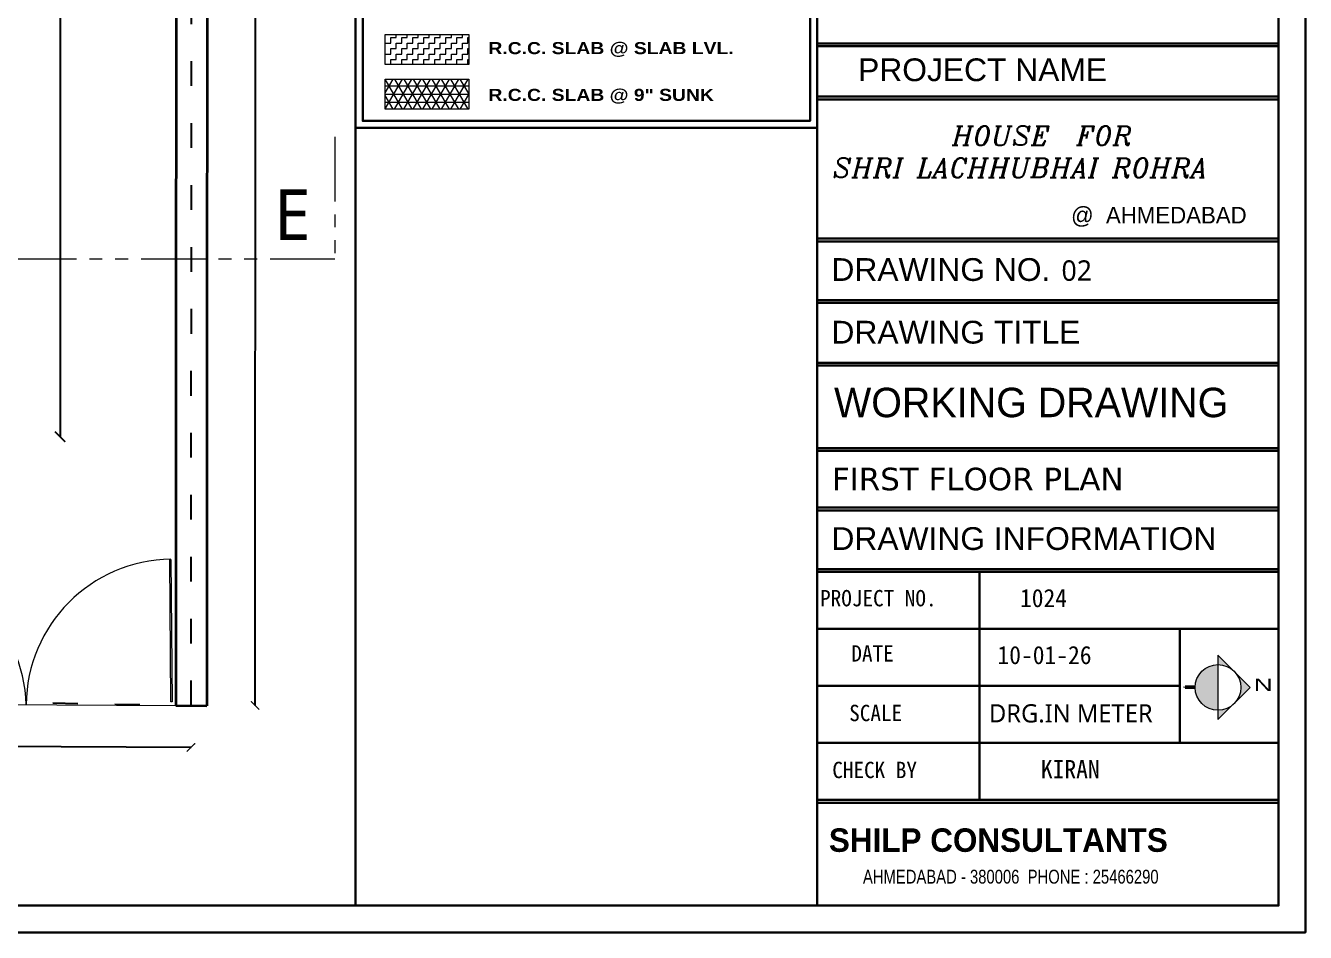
# Model space of a CAD drawing. Extents: x 2450 to 2649, y -7 to 131.
# Drawn here: x 2474.49 to 2486.88, y 77.87 to 86.65 of the extents above; entities that cross this region are included whole.
import ezdxf

# ---------------------------------------------------------------- set-up
doc = ezdxf.new("R2010")
doc.units = 0
doc.header["$MEASUREMENT"] = 0
doc.header["$PDMODE"] = 34
doc.linetypes.add('ACAD_ISO03W100', pattern=[30, 12, -18])
doc.linetypes.add('PHANTOM2', pattern=[1.25, 0.625, -0.125, 0.125, -0.125, 0.125, -0.125])
doc.layers.add('BAS LINE', color=130, linetype='Continuous')
for name, color, linetype, lineweight, true_color in [('DIM_1', 7, 'Continuous', 13, 0x000000), ('heatch-3', 7, 'Continuous', 9, 0xb28a62), ('SHEET', 7, 'Continuous', 30, 0x121212)]:
    doc.layers.add(name, color=color, linetype=linetype, lineweight=lineweight, true_color=true_color)
for name, color, linetype, lineweight in [('DOOR-WINDOW', 35, 'Continuous', 13), ('H-3', 185, 'Continuous', 0), ('NORTH', 1, 'Continuous', 15), ('PLOT', 230, 'Continuous', 35), ('SECTION LINE', 3, 'PHANTOM2', 5), ('TABLE', 25, 'Continuous', 20), ('TEXT', 7, 'Continuous', 13), ('TEXT(ROOM)', 240, 'Continuous', 15), ('TEXT(TITAL)', 213, 'Continuous', 5), ('TITLE-2', 143, 'Continuous', 9), ('WINDOW-LINE', 25, 'Continuous', 9)]:
    doc.layers.add(name, color=color, linetype=linetype, lineweight=lineweight)
doc.styles.add('AR', font='arial.ttf')
doc.styles.add('ARIAL', font='arial.ttf')
doc.styles.add('ARIAL BLACK (SECTION NAME)', font='ariblk.ttf', dxfattribs={"height": 0.5})
doc.styles.add('COMPLEX', font='complex.shx')
doc.styles.add('ROMANS', font='romans.shx', dxfattribs={"width": 0.8})
doc.styles.get("Standard").update_dxf_attribs({"font": 'malgunsl.ttf'})
doc.styles.add('style2', font='arial.ttf')
doc.dimstyles.new('2310', dxfattribs={"dimtxt": 0.19, "dimasz": 0.08, "dimexe": 0.18, "dimexo": 0.0625, "dimgap": 0.005, "dimtad": 0, "dimzin": 0, "dimdsep": 46, "dimtxsty": 'AR', "dimblk": 'ARCHTICK', "dimcen": 0.09, "dimse1": 1, "dimse2": 1, "dimaunit": 1, "dimadec": 4, "dimazin": 0, "dimtfac": 1, "dimtofl": 0, "dimtmove": 0, "dimatfit": 3, "dimfxl": 0.18, "dimtolj": 1, "dimtzin": 0, "dimarcsym": 0})
doc.dimstyles.new('R07', dxfattribs={"dimtxt": 0.19, "dimasz": 0.1, "dimexe": 0.18, "dimexo": 0.0625, "dimgap": 0.02, "dimtad": 1, "dimzin": 4, "dimdsep": 46, "dimtxsty": 'Standard', "dimblk": 'ARCHTICK', "dimcen": 0, "dimse1": 1, "dimse2": 1, "dimclrd": 256, "dimclre": 48, "dimclrt": 256, "dimadec": 0, "dimazin": 0, "dimtm": 1e-09, "dimtfac": 1, "dimtix": 1, "dimtmove": 1, "dimatfit": 3, "dimfxl": 0.18, "dimtolj": 1, "dimtzin": 0, "dimlwe": 15, "dimarcsym": 0})

# ---------------------------------------------------------------- blocks, each defined once
blk = doc.blocks.new('_ArchTick')
at = {"color": 0, "linetype": 'ByBlock', "const_width": 0.15}
blk.add_lwpolyline([(-0.5, -0.5), (0.5, 0.5)], dxfattribs=at)
blk = doc.blocks.new('*D3255')
at = {"layer": 'DEFPOINTS', "color": 0, "transparency": 16777216}
for p in [(2476.101, 100.599), (2476.094, 80.069), (2476.713, 80.069)]:
    blk.add_point(p, dxfattribs=at)
at = {"layer": 'DIM_1', "color": 0, "lineweight": -2, "transparency": 16777216}
for p, q in [((2476.72, 100.598), (2476.717, 92.326)), ((2476.713, 80.069), (2476.716, 91.085))]:
    blk.add_line(p, q, dxfattribs=at)
at = {"layer": 'DIM_1', "color": 0, "lineweight": -2, "transparency": 16777216, "xscale": 0.08, "yscale": 0.08, "zscale": 0.08}
for p, rotation in [((2476.72, 100.598), 89.98135342843399), ((2476.713, 80.069), 269.981353428434)]:
    blk.add_blockref('_ArchTick', p, dxfattribs=dict(at, rotation=rotation))
at = {"layer": 'DIM_1', "color": 0, "transparency": 16777216, "char_height": 0.19, "attachment_point": 5, "rotation": 89.9814, "style": 'AR'}
for s, insert in [('\\A1;[67\'-4 1/2"]', (2476.845, 91.706)), ('\\A1;20.53', (2476.615, 91.706))]:
    blk.add_mtext(s, dxfattribs=dict(at, insert=insert))
blk = doc.blocks.new('*D3256')
at = {"layer": 'DEFPOINTS', "color": 0, "transparency": 16777216}
for p in [(2452.146, 80.193), (2476.094, 80.069), (2452.144, 79.786)]:
    blk.add_point(p, dxfattribs=at)
at = {"layer": 'DIM_1', "color": 0, "lineweight": -2, "transparency": 16777216}
for p, q in [((2452.144, 79.786), (2463.719, 79.726)), ((2476.092, 79.662), (2464.517, 79.722))]:
    blk.add_line(p, q, dxfattribs=at)
at = {"layer": 'DIM_1', "color": 0, "lineweight": -2, "transparency": 16777216, "xscale": 0.08, "yscale": 0.08, "zscale": 0.08}
for p, rotation in [((2452.144, 79.786), 179.7026659752107), ((2476.092, 79.662), 359.7026659752107)]:
    blk.add_blockref('_ArchTick', p, dxfattribs=dict(at, rotation=rotation))
at = {"layer": 'DIM_1', "color": 0, "transparency": 16777216, "char_height": 0.19, "attachment_point": 5, "rotation": 359.7027, "style": 'AR'}
for s, insert in [('\\A1;23.95', (2464.118, 79.826)), ('\\A1;[78\'-7"]', (2464.117, 79.597))]:
    blk.add_mtext(s, dxfattribs=dict(at, insert=insert))
blk = doc.blocks.new('*D3835')
at = {"layer": 'DEFPOINTS', "color": 0, "transparency": 16777216}
for p in [(2473.05, 99.967), (2473.05, 82.672), (2474.824, 82.672)]:
    blk.add_point(p, dxfattribs=at)
at = {"layer": 'DIM_1', "lineweight": -2, "transparency": 16777216}
blk.add_line((2474.824, 99.967), (2474.824, 82.672), dxfattribs=at)
at = {"layer": 'DIM_1', "lineweight": -2, "transparency": 16777216, "xscale": 0.1, "yscale": 0.1, "zscale": 0.1}
for p, rotation in [((2474.824, 99.967), 90), ((2474.824, 82.672), 270)]:
    blk.add_blockref('_ArchTick', p, dxfattribs=dict(at, rotation=rotation))
at = {"layer": 'DIM_1', "transparency": 16777216, "insert": (2474.705, 91.32), "char_height": 0.19, "attachment_point": 5, "rotation": 90}
blk.add_mtext('\\A1;17.30', dxfattribs=at)

msp = doc.modelspace()

# ---------------------------------------------------------------- hatches: boundary and pattern name
at = {"layer": 'heatch-3'}
h = msp.add_hatch(dxfattribs=at)
h.set_pattern_fill('ZIGZAG', color=256, scale=0.016805)
h.set_pattern_definition([(0, (2541.038136, 554.732395), (0.053355472, 0.053355472), [0.053355472, -0.053355472]), (90, (2541.09149, 554.732395), (-0.053355472, 0.053355472), [0.053355472, -0.053355472])])
h.paths.add_polyline_path([(2478.78, 86.568), (2477.973, 86.568), (2477.973, 86.276), (2478.78, 86.276)])
at = {"layer": 'heatch-3', "true_color": 0xe5e878}
h = msp.add_hatch(dxfattribs=at)
h.set_pattern_fill('NET3', color=61, scale=0.62869)
h.set_pattern_definition([(0, (-153.59668, 1230.991374), (0, 0.0785862), []), (60, (-153.59668, 1230.991374), (-0.0680576456, 0.0392931), []), (120, (-153.59668, 1230.991374), (-0.0680576456, -0.0392931), [])])
h.paths.add_polyline_path([(2478.78, 86.135), (2477.973, 86.135), (2477.973, 85.844), (2478.78, 85.844)])
at = {"layer": 'NORTH'}
h = msp.add_hatch(color=256, dxfattribs=at)
h.paths.add_polyline_path([(2486.034, 80.464, 1), (2486.034, 80.022)])
h.paths.add_polyline_path([(2486.19, 80.087), (2486.346, 80.243), (2486.19, 80.399, -0.414214)])
h.paths.add_polyline_path([(2486.19, 80.087, -0.198912), (2486.034, 80.022), (2486.034, 79.931)])
h.paths.add_polyline_path([(2486.19, 80.399), (2486.034, 80.555), (2486.034, 80.464, -0.198912)])
for points in [[(2486.19, 80.399), (2486.034, 80.555), (2486.034, 80.464, -0.198912)], [(2486.255, 80.243, -0.198912), (2486.19, 80.087), (2486.346, 80.243), (2486.19, 80.399, -0.198912)]]:
    msp.add_hatch(color=256, dxfattribs=at).paths.add_polyline_path(points)

# ---------------------------------------------------------------- linework, layer by layer
at = {"layer": 'BAS LINE', "color": 7, "linetype": 'ACAD_ISO03W100', "lineweight": 25, "ltscale": 0.02}
msp.add_lwpolyline([(2452.055, 101.561), (2452.146, 80.193), (2462.447, 80.213), (2464.1, 80.222), (2466.886, 80.226), (2467.557, 80.221), (2476.094, 80.069), (2476.101, 100.599)], close=True, dxfattribs=at)
at = {"layer": 'DOOR-WINDOW'}
msp.add_lwpolyline([(2475.898, 81.483), (2475.909, 80.103), (2475.898, 80.103), (2475.887, 81.483), (2475.898, 81.483)], close=True, dxfattribs=at)
for centre, radius, start, end in [((2473.062, 80.025), 1.436, 2.0007, 89.8882), ((2475.912, 80.069), 1.415, 90.6262, 179.7293)]:
    msp.add_arc(centre, radius, start, end, dxfattribs=at)
at = {"layer": 'H-3', "ltscale": 50}
for points in [[(2477.973, 86.568), (2478.78, 86.568), (2478.78, 86.276), (2477.973, 86.276)], [(2477.973, 86.135), (2478.78, 86.135), (2478.78, 85.844), (2477.973, 85.844)]]:
    msp.add_lwpolyline(points, close=True, dxfattribs=at)
at = {"layer": 'NORTH'}
for p, q in [((2486.034, 80.555), (2486.034, 79.931)), ((2486.034, 80.555), (2486.346, 80.243)), ((2485.813, 80.243), (2485.701, 80.245)), ((2485.814, 80.254), (2485.715, 80.256)), ((2485.814, 80.232), (2485.715, 80.234)), ((2486.034, 79.931), (2486.346, 80.243))]:
    msp.add_line(p, q, dxfattribs=at)
msp.add_circle((2486.034, 80.243), 0.221, dxfattribs=at)
at = {"layer": 'PLOT', "color": 67, "ltscale": 0.1, "true_color": 0x727430}
msp.add_line((2475.944, 80.068), (2476.244, 80.066), dxfattribs=at)
at = {"layer": 'PLOT', "color": 67, "ltscale": 0.1, "true_color": 0x727430, "flags": 128}
for points in [[(2473.65, 100.822), (2476.251, 100.718), (2476.244, 80.066)], [(2473.65, 100.572), (2475.951, 100.48), (2475.944, 80.068)]]:
    msp.add_lwpolyline(points, dxfattribs=at)
at = {"layer": 'SECTION LINE'}
msp.add_lwpolyline([(2477.483, 85.575), (2477.483, 84.391), (2450.874, 84.391), (2450.874, 85.264)], dxfattribs=at)
at = {"layer": 'SHEET', "ltscale": 5}
for p, q in [((2477.686, 103.643), (2477.686, 78.13)), ((2482.153, 97.347), (2482.153, 78.13))]:
    msp.add_line(p, q, dxfattribs=at)
at = {"layer": 'SHEET', "color": 152, "ltscale": 5, "true_color": 0x2776bb}
for p, q in [((2482.153, 86.481), (2486.62, 86.481)), ((2482.153, 86.454), (2486.62, 86.454)), ((2482.153, 85.966), (2486.62, 85.966)), ((2482.153, 85.939), (2486.62, 85.939)), ((2482.153, 84.591), (2486.62, 84.591)), ((2482.153, 84.564), (2486.62, 84.564)), ((2482.153, 83.995), (2486.62, 83.995)), ((2482.153, 83.969), (2486.62, 83.969)), ((2482.153, 83.388), (2486.62, 83.388)), ((2482.153, 83.361), (2486.62, 83.361)), ((2482.153, 82.561), (2486.62, 82.561)), ((2482.153, 82.534), (2486.62, 82.534)), ((2482.153, 81.985), (2486.62, 81.985)), ((2482.153, 81.958), (2486.62, 81.958)), ((2482.153, 81.389), (2486.62, 81.389)), ((2482.153, 81.362), (2486.62, 81.362)), ((2483.724, 81.362), (2483.724, 79.153)), ((2482.153, 80.81), (2486.62, 80.81)), ((2485.664, 80.81), (2485.664, 79.705)), ((2482.153, 80.257), (2485.664, 80.257)), ((2482.153, 79.705), (2486.62, 79.705)), ((2482.153, 79.153), (2486.62, 79.153)), ((2482.153, 79.126), (2486.62, 79.126))]:
    msp.add_line(p, q, dxfattribs=at)
at = {"layer": 'SHEET', "ltscale": 5}
for points in [[(2450.066, 103.903), (2450.066, 77.87), (2486.88, 77.87), (2486.88, 103.903)], [(2450.326, 103.643), (2450.326, 78.13), (2486.62, 78.13), (2486.62, 103.643)]]:
    msp.add_lwpolyline(points, close=True, dxfattribs=at)
at = {"layer": 'TABLE', "lineweight": 30}
for points in [[(2477.686, 88.027), (2482.153, 88.027), (2482.153, 85.662), (2477.686, 85.662)], [(2477.754, 87.959), (2482.085, 87.959), (2482.085, 85.73), (2477.754, 85.73)]]:
    msp.add_lwpolyline(points, close=True, dxfattribs=at)
at = {"layer": 'WINDOW-LINE'}
msp.add_line((2473.05, 80.083), (2475.944, 80.068), dxfattribs=at)

# ---------------------------------------------------------------- texts
at = {"layer": 'SECTION LINE', "color": 5, "insert": (2477.25, 85.068), "char_height": 0.4914, "width": 0.73718, "attachment_point": 3, "rotation": 0.0594, "style": 'COMPLEX'}
msp.add_mtext('{\\fSegoe UI Light|b0|i0|c0|p34;E}', dxfattribs=at)
at = {"layer": 'TEXT', "style": 'ARIAL', "width": 1.534186}
msp.add_text('N ', height=0.118, dxfattribs=at).set_placement((2486.381, 80.21))
at = {"layer": 'TEXT(ROOM)', "ltscale": 20, "char_height": 0.11694, "width": 3.76705, "attachment_point": 1, "style": 'ARIAL BLACK (SECTION NAME)'}
for s, insert in [('R.C.C. SLAB @ SLAB LVL.', (2478.971, 86.494)), ('R.C.C. SLAB @ 9" SUNK', (2478.971, 86.041))]:
    msp.add_mtext(s, dxfattribs=dict(at, insert=insert))
at = {"layer": 'TEXT(TITAL)', "color": 251, "true_color": 0x636466}
msp.add_text('DRG.IN METER', height=0.17622, dxfattribs=at).set_placement((2483.817, 79.904))
at = {"layer": 'TEXT(TITAL)', "ltscale": 5, "char_height": 0.22027, "attachment_point": 1}
for s, width, insert in [('{\\fArial|b0|i0|c0|p34;PROJECT NAME}', 4.68103, (2482.55, 86.336)), ('{\\fArial|b0|i0|c0|p34;DRAWING NO.}', 4.68103, (2482.292, 84.401)), ('{\\fArial|b0|i0|c0|p34;DRAWING TITLE}', 4.68103, (2482.292, 83.794)), ('{\\fArial|b0|i0|c0|p34;DRAWING INFORMATION}', 7.15296, (2482.292, 81.795))]:
    msp.add_mtext_dynamic_manual_height_columns(s, width=width, gutter_width=1.092, heights=[0], dxfattribs=dict(at, insert=insert))
at = {"layer": 'TEXT(TITAL)', "color": 30, "ltscale": 5, "true_color": 0xf8991e, "attachment_point": 1}
for s, width, insert, char_height in [('02', 0.53392, (2484.519, 84.38), 0.1982), ('{\\fMicrosoft Himalaya|b0|i0|c0|p2;WORKING DRAWING }', 4.68103, (2482.317, 83.146), 0.28547)]:
    msp.add_mtext_dynamic_manual_height_columns(s, width=width, gutter_width=1.092, heights=[0], dxfattribs=dict(at, insert=insert, char_height=char_height))
at = {"layer": 'TEXT(TITAL)', "color": 215, "ltscale": 5, "true_color": 0xa953a0, "insert": (2482.296, 82.371), "char_height": 0.21807, "attachment_point": 1}
msp.add_mtext_dynamic_manual_height_columns('{\\fVerdana|b0|i0|c0|p34;\\C240;\\c2367469;FIRST FLOOR PLAN}', width=4.68103, gutter_width=1.092, heights=[0], dxfattribs=at)
at = {"layer": 'TEXT(TITAL)', "color": 165, "ltscale": 5, "true_color": 0x5e67af, "char_height": 0.15859, "attachment_point": 1}
for s, width, insert in [('{\\fDotumChe|b0|i0|c0|p49;PROJECT NO.}', 2.13752, (2482.182, 81.187)), ('{\\fDotumChe|b0|i0|c0|p49;DATE}', 1.13254, (2482.485, 80.652)), ('{\\fDotumChe|b0|i0|c0|p49;SCALE}', 1.13254, (2482.464, 80.075)), ('{\\fDotumChe|b0|i0|c0|p49;CHECK BY}', 2.13752, (2482.3, 79.523))]:
    msp.add_mtext_dynamic_manual_height_columns(s, width=width, gutter_width=1.092, heights=[0], dxfattribs=dict(at, insert=insert))
at = {"layer": 'TEXT(TITAL)', "color": 251, "ltscale": 5, "true_color": 0x636466, "char_height": 0.17622, "attachment_point": 1}
for s, width, heights, insert in [('{\\fDotumChe|b0|i0|c0|p49;1024}', 2.13752, [0], (2484.117, 81.197)), ('{\\fDotumChe|b0|i0|c0|p49;10-01-26}', 2.20169, [0.117], (2483.899, 80.645)), ('{\\fDotumChe|b0|i0|c0|p49;KIRAN}', 2.13752, [0], (2484.319, 79.54))]:
    msp.add_mtext_dynamic_manual_height_columns(s, width=width, gutter_width=1.092, heights=heights, dxfattribs=dict(at, insert=insert))
at = {"layer": 'TEXT(TITAL)', "color": 146, "ltscale": 5, "true_color": 0x105689, "insert": (2482.267, 78.878), "char_height": 0.22766, "attachment_point": 1}
msp.add_mtext_dynamic_manual_height_columns('{\\fCopperplate Gothic Bold|b0|i0|c0|p34;SHILP CONSULTANTS}', width=8.78304, gutter_width=1.085, heights=[0], dxfattribs=at)
at = {"layer": 'TEXT(TITAL)', "ltscale": 5, "insert": (2482.597, 78.477), "char_height": 0.13407, "width": 6.18706, "attachment_point": 1, "style": 'ROMANS'}
msp.add_mtext('{\\fMV Boli|b0|i0|c0|p2;AHMEDABAD - 380006  PHONE : 25466290}', dxfattribs=at)
at = {"layer": 'TITLE-2', "color": 18, "ltscale": 5, "true_color": 0x000000, "attachment_point": 1, "style": 'style2'}
for s, insert, char_height, width in [('\\pi3.49699;{\\Fitalic|c0;  HOUSE  FOR \\P\\pi2.59747;SHRI LACHHUBHAI ROHRA}', (2479.707, 85.68), 0.18611, 9.34247), ('\\pi3.08265;{\\fVijaya|b0|i0|c0|p34;@  AHMEDABAD}', (2481.529, 84.898), 0.1608, 8.0719)]:
    msp.add_mtext(s, dxfattribs=dict(at, insert=insert, char_height=char_height, width=width))

# ---------------------------------------------------------------- dimensions: what is measured, and where the dimension line sits
at = {"layer": 'DIM_1'}
dim = msp.add_linear_dim(base=(2476.713, 80.069), p1=(2476.101, 100.599), p2=(2476.094, 80.069), angle=269.9814, dimstyle='2310', override={"dimpost": '\\X'}, dxfattribs=at)
dim.commit()
dim.dimension.update_dxf_attribs({"geometry": '*D3255', "text_midpoint": (2476.717, 91.706), "dimtype": 161})
dim = msp.add_linear_dim(base=(2474.8238, 82.6724), p1=(2473.0501, 99.9675), p2=(2473.0501, 82.6724), angle=90, dimstyle='R07', override={"dimpost": '\\X'}, dxfattribs=at)
dim.commit()
dim.dimension.update_dxf_attribs({"geometry": '*D3835', "text_midpoint": (2474.705, 91.32)})
dim = msp.add_aligned_dim(p1=(2476.094, 80.069), p2=(2452.146, 80.193), distance=0.407, dimstyle='2310', override={"dimpost": '\\X'}, dxfattribs=at)
dim.commit()
dim.dimension.update_dxf_attribs({"geometry": '*D3256', "text_midpoint": (2464.118, 79.724)})

doc.saveas('drawing.dxf')
